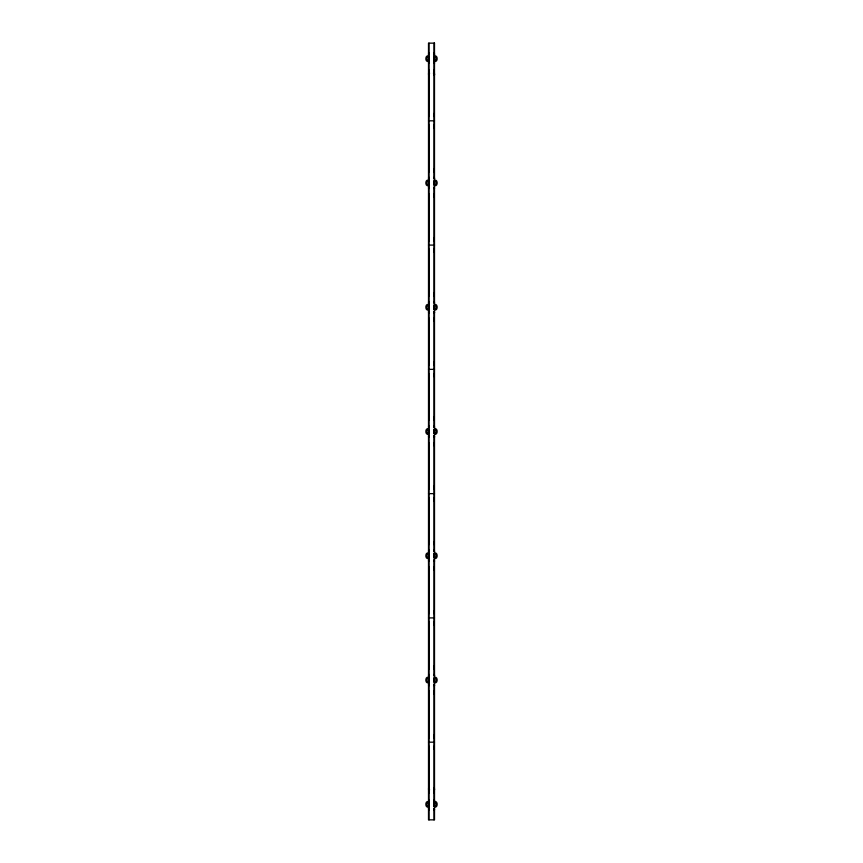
<?xml version="1.0" encoding="UTF-8"?>
<svg xmlns="http://www.w3.org/2000/svg" width="863" height="863" viewBox="0 0 863 863"><rect width="100%" height="100%" fill="white"/><g stroke="black" fill="none" stroke-linecap="round" stroke-linejoin="round"><path stroke-width="1.29" d="M428.631 54.466L428.641 53.182M433.862 53.182L433.96 54.649L433.873 53.204M434.359 53.182L434.499 54.606L434.369 53.204M428.663 801.112C428.706 797.38 428.447 802.838 428.717 800.465M429.138 801.112L429.138 799.818M428.641 809.818L428.566 808.372L428.652 809.796M429.138 809.818L429.062 808.372L428.997 809.969M429.235 116.494L429.235 113.485M429.235 240.766L429.235 237.757M429.235 365.038L429.235 362.029M429.235 489.31L429.235 486.301M429.235 613.582L429.235 610.573M429.235 737.854L429.235 734.845M433.765 128.015L433.765 125.006M433.765 252.287L433.765 249.278M433.765 376.559L433.765 373.55M433.765 500.831L433.765 497.822M433.765 625.103L433.765 622.094M433.765 749.375L433.765 746.366M429.235 69.763L429.235 72.783M433.765 72.783L433.765 69.763M429.235 168.727L429.235 171.737M433.765 171.737L433.765 168.727M429.235 194.035L429.235 197.055M433.765 197.055L433.765 194.035M429.235 292.999L429.235 296.009M433.765 296.009L433.765 292.999M429.235 318.307L429.235 321.327M433.765 321.327L433.765 318.307M429.235 417.271L429.235 420.281M433.765 420.281L433.765 417.271M429.235 442.579L429.235 445.599M433.765 445.599L433.765 442.579M429.235 541.543L429.235 544.553M433.765 544.553L433.765 541.543M429.235 566.851L429.235 569.871M433.765 569.871L433.765 566.851M429.235 665.815L429.235 668.825M433.765 668.825L433.765 665.815M429.235 691.123L429.235 694.143M433.765 694.143L433.765 691.123M429.235 790.087L429.235 793.097M433.765 793.097L433.765 790.087M429.235 125.006L428.889 169.277M433.765 116.494L433.765 113.485M428.889 293.549L429.235 249.278M433.765 240.766L433.765 237.757M428.889 417.821L429.235 373.55M433.765 365.038L433.765 362.029M428.889 542.093L429.235 497.822M433.765 489.31L433.765 486.301M428.889 666.365L429.235 622.094M433.765 613.582L433.765 610.573M429.235 746.366L428.889 790.637M433.765 737.854L433.765 734.845M428.544 54.649L428.631 53.204M428.889 250.561L429.235 252.287M428.9 374.909L429.235 376.559M428.889 499.105L429.235 500.831M428.9 623.453L429.235 625.103M428.436 59.741L428.717 61.197C424.866 63.226 424.866 54.142 428.717 56.171L428.436 57.627M434.564 57.616L434.283 56.16C438.134 54.132 438.134 63.215 434.283 61.187L434.564 59.73M428.436 184.013L428.717 185.469C424.866 187.498 424.866 178.414 428.717 180.443L428.436 181.899M434.564 181.888L434.283 180.432C438.134 178.404 438.134 187.487 434.283 185.459L434.564 184.002M428.436 308.285L428.717 309.741C424.866 311.77 424.866 302.686 428.717 304.715L428.436 306.171M434.564 306.16L434.283 304.704C438.134 302.676 438.134 311.759 434.283 309.731L434.564 308.274M428.436 432.557L428.717 434.013C424.866 436.042 424.866 426.958 428.717 428.987L428.436 430.443M434.564 430.432L434.283 428.976C438.134 426.948 438.134 436.031 434.283 434.003L434.564 432.546M428.436 556.829L428.717 558.285C424.866 560.314 424.866 551.23 428.717 553.259L428.436 554.715M434.564 554.704L434.283 553.248C438.134 551.22 438.134 560.303 434.283 558.275L434.564 556.818M428.436 681.101L428.717 682.557C424.866 684.586 424.866 675.502 428.717 677.531L428.436 678.987M434.564 678.976L434.283 677.52C438.134 675.492 438.134 684.575 434.283 682.547L434.564 681.09M428.436 805.384L428.717 806.84C424.866 808.868 424.866 799.785 428.717 801.813L428.436 803.27M434.564 803.259L434.283 801.803C438.134 799.774 438.134 808.858 434.283 806.829L434.564 805.373M428.436 60.334C426.322 61.737 426.322 55.631 428.436 57.034M434.564 57.023C436.678 55.62 436.678 61.726 434.564 60.324M428.436 184.606C426.322 186.009 426.322 179.903 428.436 181.306M434.564 181.295C436.678 179.892 436.678 185.998 434.564 184.596M428.436 308.878C426.322 310.281 426.322 304.175 428.436 305.578M434.564 305.567C436.678 304.164 436.678 310.27 434.564 308.868M428.436 433.15C426.322 434.553 426.322 428.447 428.436 429.85M434.564 429.839C436.678 428.436 436.678 434.542 434.564 433.14M428.436 557.422C426.322 558.825 426.322 552.719 428.436 554.122M434.564 554.111C436.678 552.708 436.678 558.814 434.564 557.412M428.436 681.694C426.322 683.097 426.322 676.991 428.436 678.394M434.564 678.383C436.678 676.98 436.678 683.086 434.564 681.684M428.436 805.977C426.322 807.38 426.322 801.274 428.436 802.676M434.564 802.666C436.678 801.263 436.678 807.369 434.564 805.966M434.003 177.347L433.96 178.932L434.003 43.15M434.003 188.576L433.96 186.991L433.96 303.204L434.003 301.619M434.003 312.848L433.96 311.263L433.96 427.476L434.003 425.891M434.003 437.12L433.96 435.535L433.96 551.748L434.003 550.163M434.003 561.392L433.96 559.807L433.96 676.02L434.003 674.435M434.003 685.664L433.96 684.079L433.96 801.274L434.003 799.699M429.159 801.112L429.159 799.818M434.003 809.936L433.96 808.351L434.003 819.85M428.501 73.226L429.591 73.226M433.431 73.226L434.521 73.226M428.501 120.82L434.499 120.82M428.501 245.092L434.499 245.092M428.501 369.364L434.499 369.364M428.501 493.636L434.499 493.636M428.501 617.908L434.499 617.908M428.501 742.18L434.499 742.18M428.523 789.774L429.591 789.774M433.906 789.774L434.521 789.774M429.127 53.204L429.04 54.649L429.138 53.182M428.889 239.483L428.889 196.721M428.889 363.755L428.889 320.993M428.889 488.026L428.889 445.265M428.889 612.299L428.889 569.537M428.9 126.365L429.235 128.015M428.9 747.725L429.235 749.375M429.138 808.512L429.224 809.16M428.997 43.15L429.019 819.85M428.889 72.449L428.889 115.211M428.889 693.809L428.889 736.571M428.717 62.535C428.501 65.092 428.555 60.011 428.717 62.535M429.224 62.535C429.019 65.07 429.019 60.011 429.224 62.535M428.717 74.218C428.523 76.742 428.523 71.694 428.717 74.218M429.224 74.218C429.019 76.742 429.019 71.694 429.224 74.218M433.862 61.888L433.96 63.344L433.862 61.888M434.359 61.888L434.456 63.344L434.359 61.888M433.862 73.571L433.96 75.027L433.862 73.571M434.359 73.571L434.499 74.984L434.359 73.571M428.717 178.123C428.501 180.68 428.555 175.599 428.717 178.123M429.224 178.123C429.019 180.647 429.019 175.588 429.224 178.123M428.717 187.81C428.501 190.356 428.555 185.275 428.717 187.81M429.224 187.81C429.019 190.335 429.019 185.275 429.224 187.81M434.359 177.465L434.499 178.889L434.359 177.465M434.359 187.152L434.456 188.619L434.359 187.152M428.717 302.395C428.501 304.952 428.555 299.871 428.717 302.395M429.224 302.395C429.019 304.919 429.019 299.86 429.224 302.395M428.717 312.082C428.523 314.607 428.523 309.547 428.717 312.082M429.224 312.082C429.019 314.607 429.019 309.547 429.224 312.082M434.359 301.737L434.456 303.204L434.359 301.737M434.359 311.424L434.499 312.848L434.359 311.424M428.717 426.667C428.501 429.224 428.555 424.143 428.717 426.667M429.224 426.667C429.019 429.191 429.019 424.132 429.224 426.667M428.717 436.354C428.501 438.9 428.555 433.819 428.717 436.354M429.224 436.354C429.019 438.879 429.019 433.819 429.224 436.354M434.359 426.009L434.499 427.433L434.359 426.009M434.359 435.696L434.499 437.12L434.359 435.696M428.717 550.939C428.501 553.496 428.555 548.415 428.717 550.939M429.224 550.939C429.019 553.463 429.019 548.404 429.224 550.939M428.717 560.626C428.501 563.172 428.555 558.091 428.717 560.626M429.224 560.626C429.019 563.151 429.019 558.091 429.224 560.626M434.359 550.281L434.456 551.748L434.359 550.281M434.359 559.968L434.456 561.435L434.359 559.968M428.717 675.211C428.523 677.735 428.523 672.676 428.717 675.211M429.224 675.211C429.019 677.735 429.019 672.676 429.224 675.211M428.717 684.898C428.501 687.444 428.555 682.363 428.717 684.898M429.224 684.898C429.019 687.423 429.019 682.363 429.224 684.898M434.359 674.553L434.499 675.977L434.359 674.553M434.359 684.24L434.499 685.664L434.359 684.24M428.717 788.782C428.501 791.339 428.555 786.258 428.717 788.782M429.224 788.782C429.019 791.306 429.019 786.258 429.224 788.782M433.862 788.135L433.96 789.591L433.862 788.135M434.359 788.135L434.456 789.591L434.359 788.135M434.359 799.818L434.499 801.231L434.359 799.818M434.359 808.512L434.456 809.979L434.359 808.512M428.922 57.174L428.523 58.673L429.278 60.539L428.922 57.174M434.521 58.673L433.722 60.583L433.722 56.775L434.521 58.673M428.922 181.446L428.523 182.945L429.278 184.811L428.922 181.446M434.521 182.945L433.722 184.855L433.722 181.047L434.521 182.945M428.922 305.718L428.523 307.217L429.278 309.083L428.922 305.718M434.521 307.217L433.722 309.127L433.722 305.319L434.521 307.217M428.922 429.99L428.523 431.489L429.278 433.355L428.922 429.99M434.521 431.489L433.722 433.399L433.722 429.591L434.521 431.489M428.922 554.262L428.523 555.761L429.278 557.627L428.922 554.262M434.521 555.761L433.722 557.671L433.722 553.863L434.521 555.761M428.922 678.534L428.523 680.033L429.278 681.899L428.922 678.534M434.521 680.033L433.722 681.943L433.722 678.135L434.521 680.033M428.922 802.817L428.523 804.327L429.278 806.182L428.922 802.817M434.521 804.327L433.722 806.225L433.722 802.417L434.521 804.327M434.499 43.15L428.501 43.15L428.501 819.85L434.521 819.85L434.499 43.15"/></g></svg>
